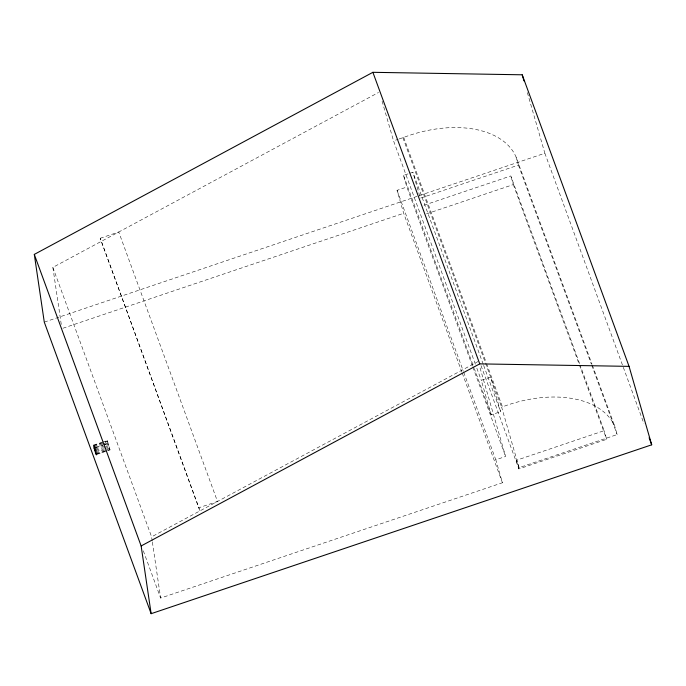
<?xml version="1.0" encoding="UTF-8"?>
<svg xmlns="http://www.w3.org/2000/svg" width="686" height="686" viewBox="0 0 686 686"><rect width="100%" height="100%" fill="white"/><g stroke="black" fill="none" stroke-linecap="round" stroke-linejoin="round"><path stroke-width="0.51" stroke-dasharray="3.43 2.57" d="M109.983 449.939L107.325 440.515L107.951 444.768L109.983 449.939L96.306 454.552M61.26 324.384L52.856 267.394L378.5 92.507M152.232 541.074L151.606 536.855L478.185 361.462M399.149 138.958L403.702 137.406A97.275 58.987 -20.1 0 1 516.104 157.094L592.009 364.223M100.199 238.265L118.755 232.005L217.505 501.466L198.949 507.726L199.875 510.933L100.199 238.265L198.949 507.726M475.381 364.189L393.541 140.853L398.214 139.275M472.448 365.99L406.867 187.021L403.514 175.402L409.122 173.507M410.057 173.198L412.861 172.246L483.27 364.403M461.892 372.155L403.677 213.286L397.048 190.331L406.867 187.021M44.281 322.12L544.856 153.244L527.208 92.121M516.104 157.094L518.419 165.103L420.346 198.185L412.861 172.246M424.051 205.217L510.813 175.942L579.902 364.48M62.898 328.26L403.677 213.286M426.546 213.852L513.308 184.585L510.813 175.942M93.648 445.12L101.519 442.47M102.36 442.187L107.325 440.515M93.622 445.48L107.531 440.798M93.69 446.132L107.813 441.39M93.853 447.04L102.343 444.194M102.566 444.099L108.148 442.238M96.031 447.478L102.806 445.197M103.775 444.871L107.642 443.559M94.96 447.864L102.703 445.248M103.672 444.922L108.508 443.293M95.328 449.056L108.885 444.485M95.68 450.29L103.457 447.641M104.392 447.358L109.228 445.72M95.989 451.499L103.835 448.833M104.795 448.507L109.537 446.929M95.483 452.829L109.777 448.027M96.392 453.497L104.529 450.736M105.104 450.565L109.94 448.927M96.1 454.269L110.009 449.587M491.253 414.841L481.28 380.293L490.627 377.137L500.6 411.686L491.253 414.841L474.3 368.562M519.088 467.655L501.629 407.141L502.444 406.867A97.275 58.987 -20.1 0 1 614.853 426.563L617.16 434.564L519.088 467.655L516.387 460.289L604.16 430.671L580.27 365.484M143.314 550.807L160.627 598.063L502.426 482.755L495.798 459.792L505.608 456.482L479.368 365.552M481.032 365.629L518.882 468.924L606.656 439.314L604.16 430.671M544.856 153.244L643.965 423.699M592.378 365.226L614.853 426.563M518.419 165.103L591.375 364.18M591.744 365.192L617.16 434.564M513.308 184.585L579.087 364.095M579.456 365.098L606.656 439.314M403.702 137.406L486.237 362.628M486.606 363.631L502.444 406.867M402.888 137.697L501.629 407.141M483.639 365.406L500.6 411.686M476.856 368.219L481.28 380.293M403.514 175.402L473.932 367.559M472.817 366.993L505.608 456.482M397.048 190.331L463.376 371.306M463.745 372.318L495.798 459.792M462.261 373.158L502.426 482.755M52.856 267.394L151.606 536.855M516.387 460.289L518.882 468.924M382.085 101.159L393.541 140.853M152.386 542.129L160.627 598.063"/><path stroke-width="1.03" d="M34.3 254.403L372.892 72.313L522.217 74.8L629.062 366.367L651.7 444.811L151.134 613.687L44.281 322.12L34.3 254.403L141.144 545.962L151.134 613.687M141.144 545.962L479.746 363.88L629.062 366.367M94.093 448.13C92.387 435.584 100.07 468.246 94.093 448.13L96.031 447.478M94.754 450.582L96.683 449.93M649.119 437.771L651.7 444.811M372.892 72.313L479.746 363.88M522.217 74.8L523.975 80.914"/></g></svg>
